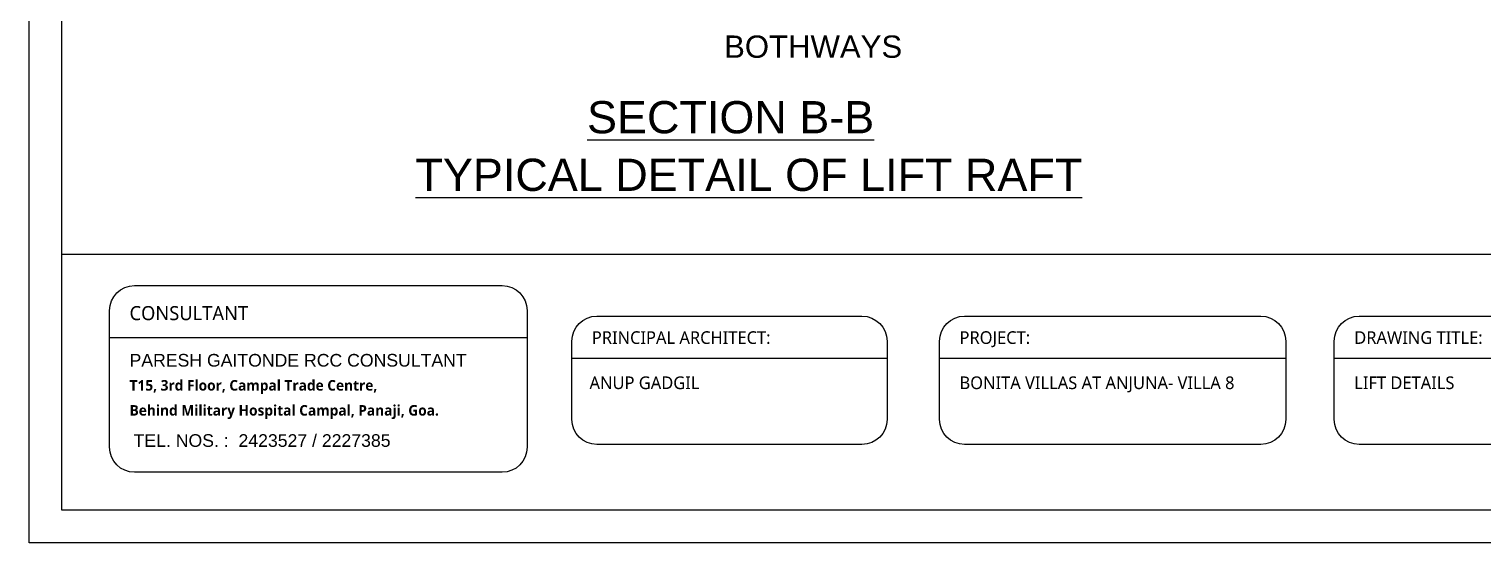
# Model space of a CAD drawing. Header units: millimetres. Extents: x 660818 to 959388, y -495289 to 50450.
# Drawn here: x 737266 to 747838, y -175263 to -171530 of the extents above; entities that cross this region are included whole.
import ezdxf
from ezdxf.enums import TextEntityAlignment as Align

# ---------------------------------------------------------------- set-up
doc = ezdxf.new("R2010")
doc.units = ezdxf.units.MM
doc.header["$LTSCALE"] = 0.01
doc.header["$MEASUREMENT"] = 0
doc.layers.add('dim', color=11, linetype='Continuous', lineweight=0)
doc.layers.add('Labels', color=4, linetype='Continuous')
doc.styles.add('SC-FTG1', font='SansSerif')
doc.styles.add('SC-FTG2', font='SansSerif')
doc.styles.get("Standard").update_dxf_attribs({"font": 'arial.ttf'})

msp = doc.modelspace()

# ---------------------------------------------------------------- linework, layer by layer
at = {"color": 40}
msp.add_line((737504.783, -173164.941), (753054.562, -173164.941), dxfattribs=at)
at = {"color": 151}
for p, q in [((737851.761, -173770.632), (740888.112, -173770.632)), ((741213.235, -173919.562), (743504.951, -173919.562)), ((743886.894, -173919.562), (746404.126, -173919.562)), ((746757.265, -173919.562), (748982.177, -173919.562))]:
    msp.add_line(p, q, dxfattribs=at)
for points in [[(737266.426, -155946.619), (753292.919, -155946.619), (753292.919, -175263.112), (737266.426, -175263.112)], [(737504.783, -156184.975), (753054.562, -156184.975), (753054.562, -175024.755), (737504.783, -175024.755)]]:
    msp.add_lwpolyline(points, close=True)
for points in [[(738033.578, -173393.702), (740706.294, -173393.702, -0.414213562), (740888.112, -173575.519), (740888.112, -174568.104, -0.414213562), (740706.294, -174749.922), (738033.578, -174749.922, -0.414213562), (737851.761, -174568.104), (737851.761, -173575.519, -0.414213562)], [(741395.053, -173615.092), (743323.133, -173615.092, -0.414213562), (743504.951, -173796.909), (743504.951, -174366.135, -0.414213562), (743323.133, -174547.953), (741395.053, -174547.953, -0.414213562), (741213.235, -174366.135), (741213.235, -173796.909, -0.414213562)], [(744068.711, -173615.092), (746222.308, -173615.092, -0.414213562), (746404.126, -173796.909), (746404.126, -174366.135, -0.414213562), (746222.308, -174547.953), (744068.711, -174547.953, -0.414213562), (743886.894, -174366.135), (743886.894, -173796.909, -0.414213562)], [(746939.082, -173615.092), (748800.359, -173615.092, -0.414213562), (748982.177, -173796.909), (748982.177, -174366.135, -0.414213562), (748800.359, -174547.953), (746939.082, -174547.953, -0.414213562), (746757.265, -174366.135), (746757.265, -173796.909, -0.414213562)]]:
    msp.add_lwpolyline(points, format="xyb", close=True, dxfattribs=at)

# ---------------------------------------------------------------- texts
at = {"color": 151, "attachment_point": 1}
for s, width, heights, insert, char_height in [('{\\fLucida Calligraphy|b0|i0|c0|p66;CONSULTANT}', 1188.69725, [-102.037], (737996.954, -173542.49), 102.03733), ('{\\fLucida Calligraphy|b0|i0|c0|p66;PRINCIPAL ARCHITECT:}', 5632.23919, [-91.834], (741358.429, -173725.235), 91.83359), ('{\\fLucida Calligraphy|b0|i0|c0|p66;PROJECT:}', 3995.39936, [-91.834], (744032.087, -173725.235), 91.83359), ('{\\fLucida Calligraphy|b0|i0|c0|p66;DRAWING TITLE:}', 3995.39936, [-91.834], (746902.458, -173725.235), 91.83359), ('PARESH GAITONDE RCC CONSULTANT', 7423.30961, [-95.028], (737996.954, -173890.05), 91.83359), ('{\\fLucida Calligraphy|b1|i0|c0|p66;T15, 3rd Floor, Campal Trade Centre,}', 7423.30961, [-102.037], (737996.954, -174079.926), 76.52799), ('{\\fLucida Calligraphy|b0|i0|c0|p66;\\H0.9x;\\C40;ANUP GADGIL}', 4174.97483, [-91.834], (741341.662, -174053.636), 102.03733), ('{\\fLucida Calligraphy|b0|i0|c0|p66;\\H0.9x;\\C40;BONITA VILLAS AT ANJUNA- VILLA 8}', 2323.4372, [-248.291], (744032.087, -174053.636), 102.03733), ('{\\fLucida Calligraphy|b0|i0|c0|p66;\\H0.9x;\\C40;LIFT DETAILS}', 4591.02795, [-91.834], (746902.458, -174053.636), 102.03733), ('{\\fLucida Calligraphy|b1|i0|c0|p66;Behind Military Hospital Campal, Panaji, Goa.}', 9060.06026, [-102.037], (737996.954, -174261.626), 76.52799)]:
    msp.add_mtext_dynamic_manual_height_columns(s, width=width, gutter_width=12.5, heights=heights, dxfattribs=dict(at, insert=insert, char_height=char_height))
at = {"color": 151, "insert": (738026.486, -174473.326), "char_height": 91.83359, "width": 2776.87472, "attachment_point": 1}
msp.add_mtext('TEL. NOS. :  2423527 / 2227385', dxfattribs=at)
at = {"layer": 'dim', "color": 0, "lineweight": 25, "style": 'SC-FTG2'}
msp.add_text('BOTHWAYS', height=162, dxfattribs=at).set_placement((742320.37, -171657.056), align=Align.MIDDLE_LEFT)
at = {"layer": 'Labels', "lineweight": 25, "style": 'SC-FTG1'}
for s, p in [('%%USECTION B-B', (742367.829, -172169.765)), ('%%UTYPICAL DETAIL OF LIFT RAFT', (742500.479, -172588.255))]:
    msp.add_text(s, height=234, dxfattribs=at).set_placement(p, align=Align.MIDDLE_CENTER)

doc.saveas('drawing.dxf')
